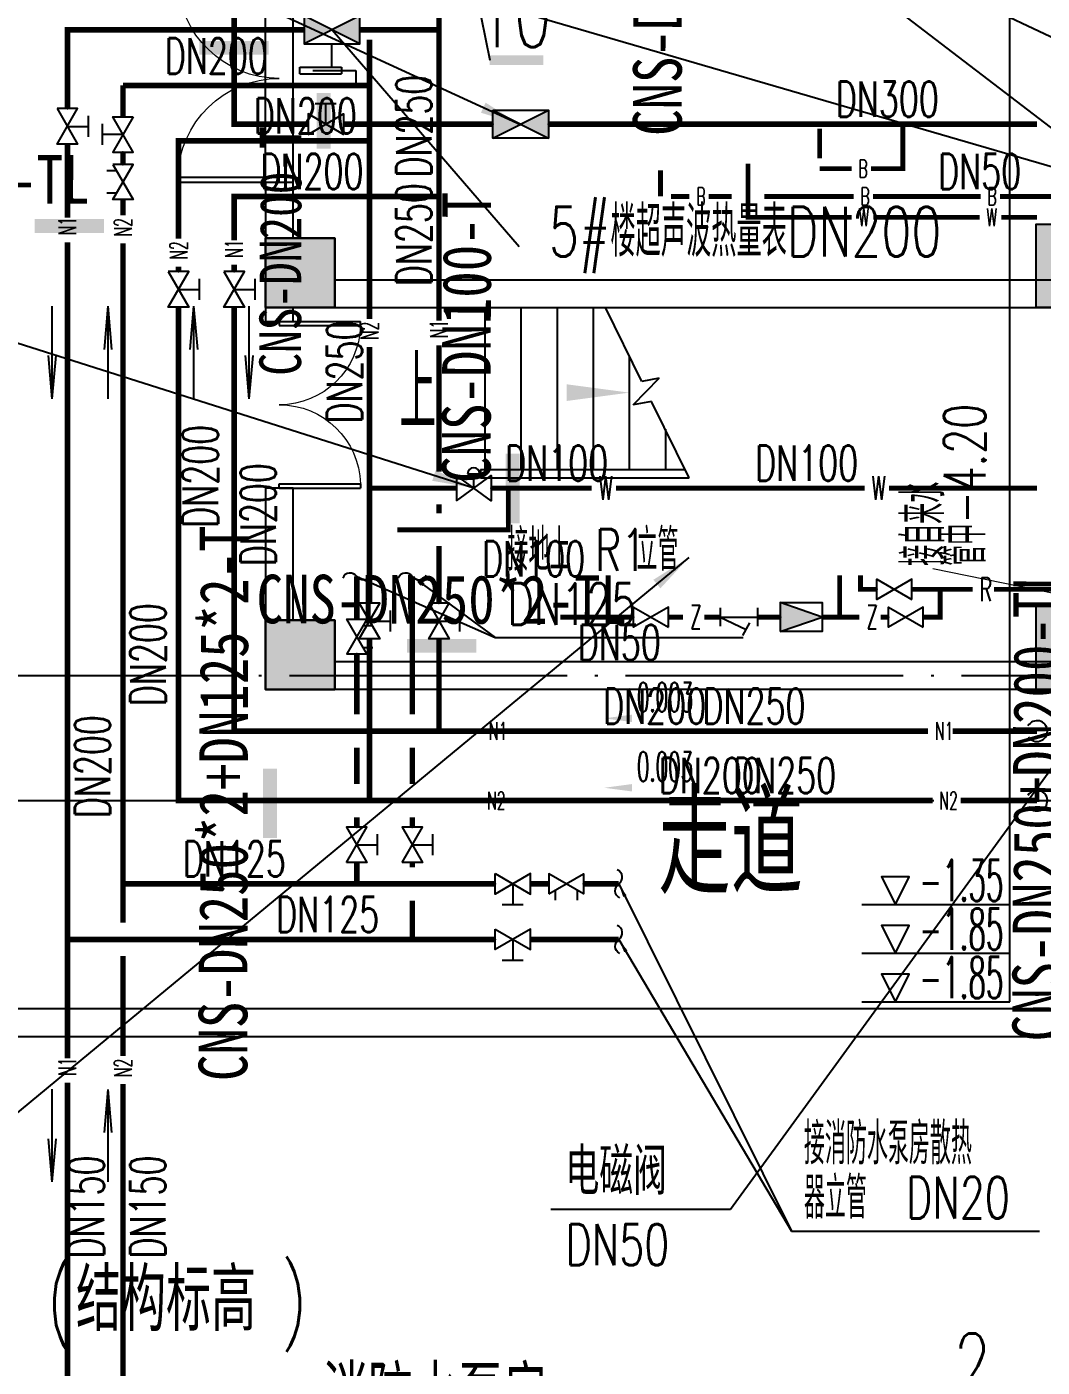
# Model space of a CAD drawing. Extents: x 179183 to 294833, y 947252 to 1004652.
# Drawn here: x 207967 to 215277, y 971689 to 981342 of the extents above; entities that cross this region are included whole.
import ezdxf
from ezdxf.enums import TextEntityAlignment as Align

# ---------------------------------------------------------------- set-up
doc = ezdxf.new("R2010")
doc.units = 0
doc.header["$LTSCALE"] = 1000
for name, pattern in [('DASH', [0.35, 0.25, -0.1]), ('DIVIDE', [1.25, 0.5, -0.25, 0, -0.25, 0, -0.25]), ('DOTE', [2.42, 2, -0.2, 0.02, -0.2])]:
    doc.linetypes.add(name, pattern=pattern)
for name, color, linetype in [('A-ANNO-IDEN', 3, 'Continuous'), ('A-ANNO-TXT', 7, 'Continuous'), ('A-COLU-CONC', 2, 'Continuous'), ('A-DOOR', 161, 'Continuous'), ('A-WALL-PATT', 252, 'Continuous'), ('a_bz', 2, 'Continuous'), ('a_shb', 2, 'Continuous'), ('a_shb_bz', 2, 'Continuous'), ('a_shg', 130, 'Continuous'), ('a_水', 6, 'Continuous'), ('a_电', 5, 'Continuous'), ('DIM-暖回水', 3, 'Continuous'), ('DIM-采暖构件', 3, 'Continuous'), ('DOOR_FIRE', 4, 'Continuous'), ('DOTE', 1, 'DOTE'), ('EQ-TH', 7, 'Continuous'), ('PIPE-安全阀泄水管', 3, 'Continuous'), ('PIPE-暖供水', 3, 'Continuous'), ('PIPE-暖回水', 2, 'DASH'), ('PIPE-自来水管', 3, 'Z'), ('PIPE-补水管', 44, 'B1'), ('PIPE-软化水管', 3, 'R'), ('PUB_TEXT', 7, 'Continuous'), ('SPACE', 7, 'Continuous'), ('STAIR', 2, 'Continuous'), ('TEXT-安全阀泄水管', 7, 'Continuous'), ('TEXT-暖供水', 7, 'Continuous'), ('TEXT-暖回水', 7, 'Continuous'), ('TEXT-空冷却供水', 7, 'Continuous'), ('TEXT-自来水管', 7, 'Continuous'), ('TEXT-补水管', 7, 'Continuous'), ('TEXT-软化水管', 7, 'Continuous'), ('VALUE-软化水管', 7, 'Continuous'), ('VALVE-暖供水', 7, 'Continuous'), ('VALVE-暖回水', 7, 'Continuous'), ('VALVE-空冷却供水', 7, 'Continuous'), ('VALVE-空冷热回水分区2', 7, 'Continuous'), ('WALL', 2, 'Continuous'), ('抗震支吊架', 2, 'Continuous'), ('结构柱子', 253, 'Continuous')]:
    doc.layers.add(name, color=color, linetype=linetype)
doc.styles.add('_TCH_DIM', font='SIMPLEX', dxfattribs={"bigfont": 'GBCBIG'})
doc.styles.add('_TCH_SPACE', font='SIMPLEX', dxfattribs={"height": 5, "bigfont": 'GBCBIG'})
doc.styles.add('_THVAC_DIM', font='simplex.shx', dxfattribs={"width": 0.7, "height": 3, "bigfont": 'gbcbig.shx'})
doc.styles.add('_THVAC_PIPEDN', font='simplex.shx', dxfattribs={"width": 0.7, "height": 3, "bigfont": 'gbcbig.shx'})
doc.styles.add('_THVAC_PIPETEXT', font='simplex.shx', dxfattribs={"width": 0.7, "height": 1.5, "bigfont": 'gbcbig.shx'})
doc.styles.add('A_DIM', font='simplex.shx', dxfattribs={"width": 0.7, "bigfont": 'gbcbig.shx'})
doc.styles.add('HZ', font='simplex.shx', dxfattribs={"width": 0.8, "bigfont": 'gbcbig.shx'})
doc.styles.add('kzcad', font='', dxfattribs={"width": 0.8})
doc.styles.get("Standard").update_dxf_attribs({"font": 'simplex.shx', "width": 0.7, "bigfont": 'gbcbig.shx'})
doc.styles.get('kzcad').set_extended_font_data('SimSun')
doc.linetypes.add('B1', pattern='A,2,-0.1,[" B",_THVAC_PIPETEXT,S=0.1,R=0,X=-0.1,Y=-0.08],-0.2', length=2.3)
doc.linetypes.add('R', pattern='A,2,-0.1,[" R",_THVAC_PIPETEXT,S=0.1,R=0,X=-0.05,Y=-0.08],-0.2', length=2.3)
doc.linetypes.add('Z', pattern='A,2,-0.1,[" Z",_THVAC_PIPETEXT,S=0.1,R=0,X=-0.1,Y=-0.08],-0.2', length=2.3)

# ---------------------------------------------------------------- blocks, each defined once
blk = doc.blocks.new('$DorLib2D$00000002')
for p, q in [((-0.5, 0), (-0.5, 0.4875)), ((-0.475, 0.4875), (-0.5, 0.4875)), ((-0.475, 0), (-0.475, 0.4875)), ((0.475, 0), (0.475, 0.4875)), ((0.475, 0.4875), (0.5, 0.4875)), ((0.5, 0), (0.5, 0.4875)), ((-0.5, 0), (-0.475, 0)), ((0.5, 0), (0.475, 0))]:
    blk.add_line(p, q)
at = {"lineweight": 13}
for centre, start, end in [((-0.4875, 0), 0, 88.53072), ((0.4875, 0), 91.46928, 180)]:
    blk.add_arc(centre, 0.4875, start, end, dxfattribs=at)
blk = doc.blocks.new('A$C325A3371')
at = {"layer": 'A-WALL-PATT'}
for points in [[(21607.1, 22367.9), (22107.1, 22367.9), (22107.1, 22867.9), (21607.1, 22867.9)], [(21607.1, 19617.9), (22107.1, 19617.9), (22107.1, 20117.9), (21607.1, 20117.9)]]:
    blk.add_hatch(color=256, dxfattribs=at).paths.add_polyline_path(points)
at = {"layer": '结构柱子'}
h = blk.add_hatch(color=6, dxfattribs=at)
h.dxf.hatch_style = 1
h.paths.add_polyline_path([(28007, 22367.9), (27157, 22367.9), (27157, 22967.9), (28007, 22967.9)])
h = blk.add_hatch(color=6, dxfattribs=at)
h.dxf.hatch_style = 1
h.paths.add_polyline_path([(21607.1, 22867.9), (21607.1, 22367.9), (22107.1, 22367.9), (22107.1, 22867.9)])
h = blk.add_hatch(color=6, dxfattribs=at)
h.dxf.hatch_style = 1
h.paths.add_polyline_path([(28007.1, 19617.9), (27157.1, 19617.9), (27157.1, 20217.9), (28007.1, 20217.9)])
h = blk.add_hatch(color=6, dxfattribs=at)
h.dxf.hatch_style = 1
h.paths.add_polyline_path([(21607.1, 19617.9), (22107.1, 19617.9), (22107.1, 20117.9), (21607.1, 20117.9)])
at = {"layer": 'A-ANNO-IDEN'}
blk.add_lwpolyline([(23057.1, 21755.4, 0, 0, 0), (24227.1, 21755.4, 0, 120, 0), (23777.1, 21755.4, 0, 0, 0)], format="xyseb", dxfattribs=at)
at = {"layer": 'A-COLU-CONC'}
for p, q in [((22107.1, 22867.9), (21607.1, 22867.9)), ((21607.1, 22867.9), (21607.1, 22367.9)), ((22107.1, 22367.9), (22107.1, 22867.9)), ((21607.1, 22367.9), (22107.1, 22367.9)), ((22107.1, 20117.9), (21607.1, 20117.9)), ((21607.1, 20117.9), (21607.1, 19617.9)), ((22107.1, 19617.9), (22107.1, 20117.9)), ((21607.1, 19617.9), (22107.1, 19617.9))]:
    blk.add_line(p, q, dxfattribs=at)
at = {"layer": 'DOOR_FIRE'}
for p, q in [((21607.1, 23267.9), (21607.1, 24767.9)), ((21807.1, 23267.9), (21807.1, 24767.9))]:
    blk.add_line(p, q, dxfattribs=at)
at = {"layer": 'DOTE'}
for p, q in [((0, 19717.9), (34006.4, 19717.9)), ((0, 18817.9), (34006.4, 18817.9))]:
    blk.add_line(p, q, dxfattribs=at)
at = {"layer": 'STAIR'}
for p, q in [((23187.1, 22367.9), (24055.7, 22367.9)), ((23187.1, 22367.9), (23187.1, 21202.9)), ((23447.1, 22367.9), (23447.1, 21202.9)), ((23707.1, 22367.9), (23707.1, 21202.9)), ((23967.1, 22367.9), (23967.1, 21202.9)), ((24317.4, 21836), (24055.7, 22367.9)), ((24227.1, 22019.7), (24227.1, 21202.9)), ((24255.5, 21666.5), (24441.7, 21860.6)), ((24441.7, 21860.6), (24317.4, 21836)), ((24387.9, 21692.7), (24255.5, 21666.5)), ((24658.4, 21142.9), (24387.9, 21692.7)), ((24487.1, 21491.2), (24487.1, 21202.9)), ((23157.1, 21202.9), (24628.9, 21202.9)), ((23157.1, 21202.9), (23157.1, 21142.9)), ((23157.1, 21142.9), (24658.4, 21142.9)), ((23187.1, 21142.9), (24658.4, 21142.9))]:
    blk.add_line(p, q, dxfattribs=at)
at = {"layer": 'WALL'}
for p, q in [((21807.1, 23267.9), (21607.1, 23267.9)), ((21607.1, 23267.9), (21607.1, 22867.9)), ((21807.1, 22867.9), (21807.1, 23267.9)), ((22107.1, 22567.9), (28007.1, 22567.9)), ((21607.1, 22367.9), (21607.1, 22267.9)), ((21807.1, 22267.9), (21807.1, 22367.9)), ((22107.1, 22367.9), (27807.1, 22367.9)), ((21607.1, 22267.9), (21807.1, 22267.9)), ((21807.1, 21067.9), (21607.1, 21067.9)), ((21607.1, 21067.9), (21607.1, 20117.9)), ((21807.1, 20117.9), (21807.1, 21067.9)), ((27807.1, 19817.9), (22107.1, 19817.9)), ((27907.1, 19617.9), (22107.1, 19617.9)), ((28407.1, 17317.9), (13907.1, 17317.9)), ((13907.1, 17117.9), (28407.1, 17117.9))]:
    blk.add_line(p, q, dxfattribs=at)
at = {"layer": '结构柱子', "color": 6}
for points in [[(28007, 22367.9), (27157, 22367.9), (27157, 22967.9), (28007, 22967.9)], [(22107.1, 22367.9), (21607.1, 22367.9), (21607.1, 22867.9), (22107.1, 22867.9)], [(28007.1, 19617.9), (27157.1, 19617.9), (27157.1, 20217.9), (28007.1, 20217.9)], [(22107.1, 19617.9), (21607.1, 19617.9), (21607.1, 20117.9), (22107.1, 20117.9)]]:
    blk.add_lwpolyline(points, close=True, dxfattribs=at)
at = {"layer": 'A-DOOR', "xscale": 1200, "yscale": -1200, "zscale": 200.0000000010477, "rotation": 89.99999999993452}
blk.add_blockref('$DorLib2D$00000002', (21707.1, 21667.9), dxfattribs=at)
at = {"layer": 'DOOR_FIRE', "xscale": -1500, "yscale": 1500, "zscale": 200, "rotation": 89.9999999999331}
blk.add_blockref('$DorLib2D$00000002', (21707.1, 24017.9), dxfattribs=at)
at = {"layer": 'A-ANNO-TXT', "color": 7, "style": 'A_DIM', "width": 0.7}
blk.add_text('上', height=525, dxfattribs=at).set_placement((22572.6, 21492.9))
at = {"layer": 'A-ANNO-TXT', "color": 1, "style": '_TCH_DIM', "width": 0.705882}
for s, p in [('(', (20034, 14997.8)), (')', (21718.4, 14997.8))]:
    blk.add_text(s, height=450, dxfattribs=at).set_placement(p)
at = {"layer": 'A-ANNO-TXT', "color": 1, "style": '_TCH_DIM'}
blk.add_text('结构标高', height=450, dxfattribs=at).set_placement((20244, 14997.8))
at = {"layer": 'PUB_TEXT', "color": 1}
for s, height, p in [('走道', 723.4, (24436.4, 18146.2)), ('消防水泵房', 450, (22020.2, 14295.5))]:
    blk.add_text(s, height=height, dxfattribs=at).set_placement(p)
at = {"layer": 'SPACE', "color": 1, "style": '_TCH_SPACE', "width": 0.705882}
blk.add_text('2', height=450, dxfattribs=at).set_placement((26559.5, 14529.5))
blk = doc.blocks.new('流向')
at = {"layer": 'a_bz', "color": 3}
for q in [(0, 0), (533, 41), (533, -41)]:
    blk.add_line((1000, 0), q, dxfattribs=at)
blk = doc.blocks.new('$VALVE$00000847')
blk.add_lwpolyline([(-43.8, 103.1), (43.8, 103.1, 1)], format="xyb", close=True)
blk.add_lwpolyline([(0, 0), (0, 103)])
blk.add_lwpolyline([(-124.8, -91.2), (124.8, 91.2), (124.8, -91.2), (-124.8, 91.2)], close=True)
for p in [(-124.8, 0), (125.6, 0)]:
    blk.add_point(p)
blk = doc.blocks.new('$VALVE$00000831')
h = blk.add_hatch(color=256)
h.paths.add_polyline_path([(0, 0), (-300, 150), (-300, -150)])
h.paths.add_polyline_path([(0, 0), (300, -150), (300, 150)])
for p, q in [((-300, -150), (300, 150)), ((-300, 150), (300, -150))]:
    blk.add_line(p, q)
blk.add_lwpolyline([(-300, 150), (300, 150), (300, -150), (-300, -150)], close=True)
for p in [(-300, 0), (300, 0)]:
    blk.add_point(p)
blk = doc.blocks.new('$VALVE$00000913')
for points in [[(-75.6, 148.6), (75.6, 148.6)], [(0, 0), (0, 148.6)]]:
    blk.add_lwpolyline(points)
blk.add_lwpolyline([(-127.8, -73.8), (127.8, 73.8), (127.8, -73.8), (-127.8, 73.8)], close=True)
for p in [(-127.8, 0), (127.8, 0)]:
    blk.add_point(p)
blk = doc.blocks.new('$VALVE$00000295')
blk.add_lwpolyline([(-125.2, 72.3), (-125.2, -72.3), (125.2, 72.3), (125.2, -72.3), (-125.2, 72.3)])
for p in [(-125.2, 0), (125.2, 0)]:
    blk.add_point(p)
blk = doc.blocks.new('$VALVE$00000822')
blk.add_hatch(color=256).paths.add_polyline_path([(125.3, -0.1), (-125.2, 87.2), (-125.2, -87.4)])
blk.add_lwpolyline([(-125.2, -87.4), (125.3, -0.1), (-125.2, 87.2)], close=True)
blk.add_lwpolyline([(-125.2, 87.2), (125.3, 87.2), (125.3, -87.4), (-125.2, -87.4)])
for p in [(-124.8, -0.1), (125.3, -0.1)]:
    blk.add_point(p)
blk = doc.blocks.new('$VALVE$00000797')
for p, q in [((-250, 122), (-250, -122)), ((-250, 0), (250, 0)), ((-250, 0), (92, -167)), ((250, -122), (250, 122)), ((49, -247), (141, -75))]:
    blk.add_line(p, q)
for p in [(-250, 0), (250, 0)]:
    blk.add_point(p)
blk = doc.blocks.new('$VALVE$00000929')
blk.add_lwpolyline([(-125.2, -72.3), (125.2, 72.3), (125.2, -72.3), (-125.2, 72.3)], close=True)
for points in [[(-79.9, -46.1), (-79.9, -116.3)], [(79.9, -46.1), (79.9, -116.3)]]:
    blk.add_lwpolyline(points)
for p in [(-125.2, 0), (125.2, 0)]:
    blk.add_point(p)
blk = doc.blocks.new('$ThvacSys$00000040')
at = {"elevation": 0}
blk.add_lwpolyline([(6.9, -100.6, -0.575183), (0.2, 0, 0.604745), (-10.9, 100.6, 16.924828)], format="xyb", dxfattribs=at)

msp = doc.modelspace()

# ---------------------------------------------------------------- hatches: boundary and pattern name
at = {"layer": 'PIPE-安全阀泄水管', "linetype": 'Continuous'}
for points in [[(213159.3, 979970.1), (213141.8, 979970.1), (213141.8, 979952.6)], [(213159.3, 979970.1), (213159.3, 979952.6), (213141.8, 979952.6)]]:
    msp.add_hatch(color=256, dxfattribs=at).paths.add_polyline_path(points)
at = {"layer": 'PIPE-安全阀泄水管'}
for points in [[(211433.9, 977720.1), (211433.9, 977702.6), (211451.4, 977702.6)], [(211433.9, 977720.1), (211451.4, 977720.1), (211451.4, 977702.6)]]:
    msp.add_hatch(color=256, dxfattribs=at).paths.add_polyline_path(points)
at = {"layer": 'PIPE-暖供水', "linetype": 'Continuous'}
for points in [[(208259, 981320.1), (208259, 981340.1), (208239, 981340.1)], [(208259, 981320.1), (208239, 981320.1), (208239, 981340.1)], [(209459, 980120.1), (209459, 980140.1), (209439, 980140.1)], [(209459, 980120.1), (209439, 980120.1), (209439, 980140.1)], [(210934, 980120.1), (210934, 980100.1), (210954, 980100.1)], [(210934, 980120.1), (210954, 980120.1), (210954, 980100.1)], [(209459, 976270.1), (209459, 976250.1), (209439, 976250.1)], [(209459, 976270.1), (209439, 976270.1), (209439, 976250.1)], [(210934, 976270.1), (210914, 976270.1), (210914, 976250.1)], [(210934, 976270.1), (210934, 976250.1), (210914, 976250.1)]]:
    msp.add_hatch(color=256, dxfattribs=at).paths.add_polyline_path(points)
at = {"layer": 'PIPE-暖回水', "linetype": 'DASH'}
for points in [[(209459, 980640.8), (209439, 980640.8), (209439, 980620.8)], [(209459, 980640.8), (209459, 980620.8), (209439, 980620.8)], [(209059, 980520.1), (209059, 980540.1), (209039, 980540.1)], [(209059, 980520.1), (209039, 980520.1), (209039, 980540.1)], [(210434, 980520.1), (210434, 980500.1), (210454, 980500.1)], [(210434, 980520.1), (210454, 980520.1), (210454, 980500.1)], [(209059, 975770.1), (209039, 975770.1), (209039, 975750.1)], [(209059, 975770.1), (209059, 975750.1), (209039, 975750.1)], [(210434, 975770.1), (210414, 975770.1), (210414, 975750.1)], [(210434, 975770.1), (210434, 975750.1), (210414, 975750.1)]]:
    msp.add_hatch(color=256, dxfattribs=at).paths.add_polyline_path(points)
at = {"layer": 'PIPE-自来水管'}
for points in [[(214542.8, 977091.3), (214542.8, 977073.8), (214560.3, 977073.8)], [(214542.8, 977091.3), (214560.3, 977091.3), (214560.3, 977073.8)]]:
    msp.add_hatch(color=256, dxfattribs=at).paths.add_polyline_path(points)
at = {"layer": 'PIPE-补水管'}
for points in [[(214273.5, 980320.1), (214291, 980320.1), (214291, 980302.6)], [(214273.5, 980320.1), (214273.5, 980302.6), (214291, 980302.6)]]:
    msp.add_hatch(color=256, dxfattribs=at).paths.add_polyline_path(points)
at = {"layer": 'PIPE-软化水管'}
for points in [[(213969.3, 977291.3), (213951.8, 977291.3), (213951.8, 977273.8)], [(213969.3, 977291.3), (213969.3, 977273.8), (213951.8, 977273.8)]]:
    msp.add_hatch(color=256, dxfattribs=at).paths.add_polyline_path(points)

# ---------------------------------------------------------------- linework, layer by layer
at = {"layer": 'a_bz'}
for p, q in [((211184, 981670.1), (211299.9, 981101.6)), ((210164.5, 981320.1, -1000), (211511.2, 979758.8, -11941.8))]:
    msp.add_line(p, q, dxfattribs=at)
at = {"layer": 'a_bz', "linetype": 'DIVIDE'}
msp.add_line((210162.5, 981052.2), (210162.5, 981220.1, -2000), dxfattribs=at)
at = {"layer": 'a_bz', "lineweight": 0}
msp.add_line((216181.8, 977091.3), (214490.2, 977438.6), dxfattribs=at)
at = {"layer": 'a_bz', "const_width": 70}
msp.add_lwpolyline([(211685.5, 981101.6), (211299.9, 981101.6)], dxfattribs=at)
at = {"layer": 'a_shb'}
for p, q in [((209933.5, 981052.2), (210233.5, 981052.2)), ((209933.5, 981002.2), (209933.5, 981052.2)), ((209933.5, 981002.2), (210233.5, 981002.2)), ((210027, 981027.2), (210336.5, 981027.2)), ((210233.5, 981052.2), (210233.5, 981002.2)), ((210336.5, 981027.2), (210336.5, 980920.1, -90))]:
    msp.add_line(p, q, dxfattribs=at)
for centre in [(215239.5, 976270.1), (215239.5, 975770.1)]:
    msp.add_arc(centre, 75, 214.1936, 150.52076, dxfattribs=at)
at = {"layer": 'a_shb_bz', "extrusion": (5.6654e-17, -0.30841, 0.951253)}
for p, q in [((215045.3, 974320.4, -227), (215045.3, 981670.1, 948.4)), ((213978.8, 975020.4), (215045.3, 975020.4)), ((213978.8, 974670.4), (215045.3, 974670.4)), ((213978.8, 974320.4), (215045.3, 974320.4))]:
    msp.add_line(p, q, dxfattribs=at)
at = {"layer": 'a_shb_bz'}
for points in [[(214219.8, 975020.4), (214319.8, 975220.4), (214119.8, 975220.4)], [(214219.8, 974670.4), (214319.8, 974870.4), (214119.8, 974870.4)], [(214219.8, 974320.4), (214319.8, 974520.4), (214119.8, 974520.4)]]:
    msp.add_lwpolyline(points, close=True, dxfattribs=at)
at = {"layer": 'a_电'}
for p, q in [((220484, 978835), (206717.5, 985348)), ((216834, 979470.1), (210005.9, 984705.2)), ((211525.6, 980634), (206717.5, 982848)), ((220484, 978835), (206717.5, 982848)), ((211184, 978020.1), (206407.5, 979535.5)), ((212734, 977520.1), (207499, 973192)), ((216282, 977291.3), (213033, 972825.5)), ((213033, 972825.5), (211740.3, 972825.5))]:
    msp.add_line(p, q, dxfattribs=at)
for points in [[(211525.6, 980634, 0, 80, 0), (211253.1, 980759.5, 0, 0, 0)], [(211184, 978020.1, 0, 80, 0), (210898, 978110.8, 0, 0, 0)], [(212734, 977520.1, 0, 80, 0), (212502.8, 977329, 0, 0, 0)]]:
    msp.add_lwpolyline(points, format="xyseb", dxfattribs=at)
at = {"layer": 'DIM-暖回水'}
for points in [[(212764, 976362, 0, 0, 0), (212124, 976362, 0, 53.3, 0), (212324, 976362, 0, 0, 0)], [(212764, 975862, 0, 0, 0), (212124, 975862, 0, 53.3, 0), (212324, 975862, 0, 0, 0)]]:
    msp.add_lwpolyline(points, format="xyseb", dxfattribs=at)
at = {"layer": 'DIM-采暖构件'}
for p, q in [((210341.6, 977384.1), (211337.5, 976945)), ((210742.1, 977383.7), (211337.5, 976945)), ((211337.5, 976945), (213124.9, 976945)), ((212228.3, 975170.4), (213471.5, 972670)), ((212228.5, 974770.1), (213471.5, 972670)), ((213471.5, 972670), (215258.8, 972670))]:
    msp.add_line(p, q, dxfattribs=at)
for points in [[(210341.6, 977384.1, 0, 26.7, 0), (210433.1, 977343.7, 0, 0, 0)], [(210742.1, 977383.7, 0, 26.7, 0), (210822.6, 977324.4, 0, 0, 0)], [(212228.3, 975170.4, 0, 26.7, 0), (212272.8, 975080.9, 0, 0, 0)], [(212228.5, 974770.1, 0, 26.7, 0), (212279.4, 974684.1, 0, 0, 0)]]:
    msp.add_lwpolyline(points, format="xyseb", dxfattribs=at)
at = {"layer": 'PIPE-安全阀泄水管', "linetype": 'Continuous', "const_width": 35}
for points in [[(213159.3, 979970.1), (213159.3, 980357.6)], [(213159.3, 979970.1), (213905.7, 979970.1)], [(214062.3, 979970.1), (214826.7, 979970.1)], [(214983.3, 979970.1), (215239.5, 979970.1)]]:
    msp.add_lwpolyline(points, dxfattribs=at)
at = {"layer": 'PIPE-安全阀泄水管', "const_width": 35}
for points in [[(210434, 978020.1), (211058.8, 978020.1)], [(211309.2, 978020.1), (211433.9, 978020.1)], [(211433.9, 978020.1), (211433.9, 977720.1)], [(211433.9, 978020.1), (212033.5, 978020.1)], [(212208.9, 978020.1), (213998.5, 978020.1)], [(214173.9, 978020.1), (215239.5, 978020.1)], [(210633.6, 977720.1), (211433.9, 977720.1)]]:
    msp.add_lwpolyline(points, dxfattribs=at)
at = {"layer": 'PIPE-暖供水', "linetype": 'Continuous', "const_width": 40}
for points in [[(210934, 982719.4), (210934, 980760.8)], [(210934, 981552.6), (210934, 981320.1)], [(209964.5, 981320.1), (208259, 981320.1)], [(208259, 981320.1), (208259, 980752.8)], [(210934, 981320.1), (210364.5, 981320.1)], [(210934, 981320.1), (210934, 980120.1)], [(208259, 980497.2), (208259, 979967.2)], [(210934, 980520.8), (210934, 979225.2)], [(210934, 980120.1), (209459, 980120.1)], [(209459, 980120.1), (209459, 979804.5)], [(208259, 979790.8), (208259, 973913.7)], [(209459, 979628.2), (209459, 979578.8)], [(209459, 979323.2), (209459, 976270.1)], [(210934, 979048.8), (210934, 978137.6)], [(210934, 977902.6), (210934, 977837.6)], [(210934, 977602.6), (210934, 977190.8)], [(210742, 976390.1), (210742, 977383.5)], [(210934, 976935.2), (210934, 976270.1)], [(209459, 976270.1), (211243.6, 976270.1)], [(210934, 976270.1), (214455.6, 976270.1)], [(211419.9, 976270.1), (214455.6, 976270.1)], [(214631.9, 976270.1), (215239.5, 976270.1)], [(214631.9, 976270.1), (215239.5, 976270.1)], [(210742, 975890.1), (210742, 976150.1)], [(210742, 975579.3), (210742, 975650.1)], [(210742, 975290.1), (210742, 975323.7)], [(210742, 974770.1), (210742, 975050.1)], [(208259, 974770.1), (211337.7, 974770.1)], [(211593.3, 974770.1), (212228.5, 974770.1)], [(208259, 973737.3), (208259, 971230.2)]]:
    msp.add_lwpolyline(points, dxfattribs=at)
at = {"layer": 'PIPE-暖回水', "linetype": 'DASH', "const_width": 40}
for points in [[(209459, 980640.8), (209459, 987719.6)], [(210434, 981249), (210434, 980920.1)], [(210434, 980920.1), (208659, 980920.1)], [(208659, 980920.1), (208659, 980694.3)], [(210434, 980920.1), (210434, 980520.1)], [(209459, 980640.8), (209991.7, 980640.8)], [(210247.3, 980640.8), (211321.5, 980640.8)], [(210434, 980640.8), (210434, 979237.9)], [(211721.5, 980640.8), (215239.5, 980640.8)], [(210434, 980520.1), (209059, 980520.1)], [(209059, 980520.1), (209059, 979817.2)], [(208659, 980438.7), (208659, 980349.7)], [(208659, 980099.3), (208659, 979983.9)], [(208659, 979782.1), (208659, 974890.1)], [(209059, 979615.4), (209059, 979578.8)], [(209059, 979323.2), (209059, 975770.1)], [(210434, 979036.1), (210434, 977190.8)], [(210342, 977076.7), (210342, 977383.5)], [(210434, 976935.2), (210434, 975770.1)], [(210342, 976390.1), (210342, 976826.3)], [(210342, 975890.1), (210342, 976150.1)], [(209059, 975770.1), (211230.9, 975770.1)], [(210434, 975770.1), (214487.4, 975770.1)], [(211432.7, 975770.1), (214487.4, 975770.1)], [(214689.2, 975770.1), (215239.5, 975770.1)], [(214689.2, 975770.1), (215239.5, 975770.1)], [(210342, 975579.3), (210342, 975650.1)], [(210342, 975170.1), (210342, 975323.7)], [(208659, 975170.1), (211337.7, 975170.1)], [(211593.3, 975170.1), (211724.3, 975170.1)], [(211974.7, 975170.1), (212228.5, 975170.1)], [(208659, 974650.1), (208659, 973930.4)], [(208659, 973728.6), (208659, 971246.9)]]:
    msp.add_lwpolyline(points, dxfattribs=at)
at = {"layer": 'PIPE-自来水管', "const_width": 35}
for points in [[(213819, 977391.7), (213819, 977091.3)], [(214542.8, 977291.3), (214542.8, 977091.3)], [(212335.4, 977091.3), (211808.8, 977091.3)], [(212691.9, 977091.3), (212585.8, 977091.3)], [(212959.7, 977091.3), (212844.7, 977091.3)], [(213391.6, 977091.3), (213230.7, 977091.3)], [(213819, 977091.3), (213691.7, 977091.3)], [(213960.8, 977091.3), (213819, 977091.3)], [(214170, 977091.3), (214113.5, 977091.3)], [(214542.8, 977091.3), (214420.4, 977091.3)]]:
    msp.add_lwpolyline(points, dxfattribs=at)
at = {"layer": 'PIPE-补水管', "const_width": 35}
for points in [[(213674.7, 980395.1), (213674.7, 980609.5)], [(214273.5, 980320.1), (214273.5, 980640.8)], [(212529.4, 980120.1), (212529.4, 980307.9)], [(213904.7, 980320.1), (213674.7, 980320.1)], [(214273.5, 980320.1), (214044.3, 980320.1)], [(212604.4, 980120.1), (212737.2, 980120.1)], [(212876.8, 980120.1), (213041.8, 980120.1)], [(213276.8, 980120.1), (213918.7, 980120.1)], [(214058.3, 980120.1), (214833.2, 980120.1)], [(214972.8, 980120.1), (215984, 980120.1)]]:
    msp.add_lwpolyline(points, dxfattribs=at)
at = {"layer": 'PIPE-软化水管', "const_width": 35}
for points in [[(213969.3, 977391.7), (213969.3, 977291.3)], [(214087, 977291.3), (213969.3, 977291.3)], [(214776.5, 977291.3), (214337.3, 977291.3)], [(216157.2, 977291.3), (214929.2, 977291.3)]]:
    msp.add_lwpolyline(points, dxfattribs=at)
at = {"layer": '抗震支吊架', "color": 2, "const_width": 100}
for points in [[(209209, 981190.8), (209709, 981190.8)], [(210104.5, 980465.5), (210104.5, 980865.5)], [(208022.5, 979908), (208522.5, 979908)], [(211465, 977767), (211465, 978267)], [(210704, 976884), (211204, 976884)], [(209717.5, 975500), (209717.5, 976000)]]:
    msp.add_lwpolyline(points, dxfattribs=at)

# ---------------------------------------------------------------- block references
at = {"layer": 'a_shg', "yscale": 0.6666666666666665, "zscale": 0.6666666666666665}
for p, xscale, rotation in [((208150.1, 979330.4, -2000), -0.6666666666666665, 90), ((208550.1, 978663.7, -2000), 0.6666666666666665, 90.00000000000001), ((209168, 978663.7, -2000), -0.6666666666666665, 270), ((209568, 979330.4, -2000), 0.6666666666666665, 270), ((208150.1, 973690.4, -2000), -0.6666666666666665, 90), ((208550.1, 973023.7, -2000), 0.6666666666666665, 90.00000000000001)]:
    msp.add_blockref('流向', p, dxfattribs=dict(at, xscale=xscale, rotation=rotation))
at = {"layer": 'a_水'}
msp.add_blockref('A$C325A3371', (188077, 956952.2), dxfattribs=at)
at = {"layer": 'EQ-TH'}
for p, rotation in [((210342, 977383.5), 90), ((210742, 977383.5), 90), ((212228.5, 975170.1), 359.9999999999977), ((212228.5, 974770.1), 359.9999999999979)]:
    msp.add_blockref('$ThvacSys$00000040', p, dxfattribs=dict(at, rotation=rotation))
at = {"layer": 'VALUE-软化水管', "linetype": 'Continuous', "rotation": 179.9999636700477}
msp.add_blockref('$VALVE$00000295', (214212.2, 977291.3), dxfattribs=at)
at = {"layer": 'VALVE-暖供水'}
for p, rotation in [((208259, 980625), 270.0000000000002), ((209059, 979451), 270), ((209459, 979451), 270)]:
    msp.add_blockref('$VALVE$00000913', p, dxfattribs=dict(at, rotation=rotation))
at = {"layer": 'VALVE-暖供水', "linetype": 'Continuous'}
for p, rotation in [((212460.6, 977091.3), 180.0000000000531), ((214295.2, 977091.3), 180.0000000000368)]:
    msp.add_blockref('$VALVE$00000295', p, dxfattribs=dict(at, rotation=rotation))
for name, p, xscale, yscale, zscale, rotation in [('$VALVE$00000797', (213095.2, 977091.3), 0.5420054200542005, 0.5420054200542005, 0.5420054200542005, 5.308287875248122e-11), ('$VALVE$00000822', (213541.6, 977091.3), 1.2, 1.2, 1.2, 359.999999999947)]:
    msp.add_blockref(name, p, dxfattribs=dict(at, xscale=xscale, yscale=yscale, zscale=zscale, rotation=rotation))
at = {"layer": 'VALVE-暖回水', "yscale": -1}
for p, rotation in [((208659, 980566.5), 269.9999999999997), ((210342, 975451.5), 90), ((210742, 975451.5), 90), ((211465.5, 975170.1), 359.9999999999981), ((211465.5, 974770.1), 359.9999999999984)]:
    msp.add_blockref('$VALVE$00000913', p, dxfattribs=dict(at, rotation=rotation))
at = {"layer": 'VALVE-暖回水'}
for p, rotation in [((208659, 980224.5), 269.9999999999997), ((210342, 976951.5), 90), ((211849.5, 975170.1), 359.9999999999981)]:
    msp.add_blockref('$VALVE$00000929', p, dxfattribs=dict(at, rotation=rotation))
at = {"layer": 'VALVE-空冷却供水', "linetype": 'Continuous', "rotation": 359.9999970805367}
msp.add_blockref('$VALVE$00000847', (211184, 978020.1), dxfattribs=at)
at = {"layer": 'VALVE-空冷热回水分区2', "linetype": 'Continuous', "xscale": 0.6666666666666665, "yscale": -0.6666666666666665, "zscale": 0.6666666666666665, "rotation": 180}
msp.add_blockref('$VALVE$00000831', (210164.5, 981320.1), dxfattribs=at)
at = {"layer": 'VALVE-空冷热回水分区2', "linetype": 'Continuous'}
msp.add_blockref('$VALVE$00000913', (210119.5, 980640.8), dxfattribs=at)
at = {"layer": 'VALVE-空冷热回水分区2', "linetype": 'Continuous', "xscale": 0.6666666666666665, "yscale": 0.6666666666666665, "zscale": 0.6666666666666665}
msp.add_blockref('$VALVE$00000831', (211521.5, 980640.8), dxfattribs=at)
at = {"layer": 'VALVE-空冷热回水分区2', "linetype": 'Continuous', "rotation": 270}
for p in [(210434, 977063), (210934, 977063)]:
    msp.add_blockref('$VALVE$00000913', p, dxfattribs=at)

# ---------------------------------------------------------------- texts
at = {"layer": 'a_bz', "style": 'HZ', "width": 0.7}
for s, height, p in [('10', 450, (211473.7, 981420.5, 10941.8)), ('5#楼超声波热量表DN200', 360, (213138.6, 979866.7, -3188.3))]:
    msp.add_text(s, height=height, dxfattribs=at).set_placement(p, align=Align.MIDDLE_CENTER)
at = {"layer": 'a_bz', "lineweight": 0, "width": 0.7}
for s, p in [('管中-4.20', (214869.1, 977460.8)), ('接自来水', (214571.6, 977460.8))]:
    msp.add_text(s, height=300, rotation=90, dxfattribs=at).set_placement(p)
at = {"layer": 'a_shb_bz', "style": '_THVAC_DIM', "width": 0.494118}
for s, p in [('-1.35', (214393, 975045.9)), ('-1.85', (214393, 974695.9)), ('-1.85', (214393, 974345.9))]:
    msp.add_text(s, height=297.5, dxfattribs=at).set_placement(p)
at = {"layer": 'a_电', "color": 7, "style": '_TCH_DIM'}
msp.add_text('电磁阀', height=337.59, dxfattribs=at).set_placement((211845.3, 972930.5))
at = {"layer": 'a_电', "color": 7, "style": '_TCH_DIM', "width": 0.705882}
msp.add_text('DN50', height=297.5, dxfattribs=at).set_placement((211845.3, 972423))
at = {"layer": 'DIM-暖回水', "color": 7, "style": '_THVAC_DIM', "width": 0.494118}
for p in [(212359.4, 976408), (212359.4, 975908)]:
    msp.add_text('0.003', height=212.5, dxfattribs=at).set_placement(p)
at = {"layer": 'DIM-采暖构件', "color": 7, "width": 0.7}
for s, p in [('接地上', (211427.5, 977425)), ('R1', (212057.5, 977425)), ('立管', (212356.4, 977425)), ('DN125', (211427.5, 977035)), ('接消防水泵房散热', (213561.5, 973150)), ('器立管', (213561.5, 972760)), ('DN20', (214297.3, 972760))]:
    msp.add_text(s, height=300, dxfattribs=at).set_placement(p)
at = {"layer": 'TEXT-安全阀泄水管'}
for s, height, style, width, p in [('W', 127.5, '_THVAC_PIPETEXT', 0.576471, (213955.7, 979906.4)), ('W', 127.5, '_THVAC_PIPETEXT', 0.576471, (214876.7, 979906.4)), ('DN100', 255, '_THVAC_PIPEDN', 0.658824, (213210.2, 978072.6))]:
    msp.add_text(s, height=height, dxfattribs=dict(at, style=style, width=width)).set_placement(p)
at = {"layer": 'TEXT-安全阀泄水管', "style": '_THVAC_PIPEDN', "width": 0.658824}
for p in [(211409.5, 978072.6), (211246, 977383)]:
    msp.add_text('DN100', height=255, rotation=360, dxfattribs=at).set_placement(p)
at = {"layer": 'TEXT-暖供水', "linetype": 'Continuous', "style": '_THVAC_PIPEDN', "width": 0.658824}
for s, p in [('DN250', (210881.5, 980255.7)), ('DN250', (210881.5, 979474.5)), ('DN200', (209760, 977457.6)), ('DN200', (208566.5, 975643.1))]:
    msp.add_text(s, height=255, rotation=90, dxfattribs=at).set_placement(p)
at = {"layer": 'TEXT-暖供水', "linetype": 'Continuous'}
for s, height, style, width, p in [('DN200', 255, '_THVAC_PIPEDN', 0.658824, (209648.7, 980172.6)), ('Z', 170, '_THVAC_PIPETEXT', 0.576471, (212741.9, 977006.3)), ('Z', 170, '_THVAC_PIPETEXT', 0.576471, (214010.8, 977006.3)), ('DN200', 255, '_THVAC_PIPEDN', 0.658824, (212115.1, 976322.6)), ('DN250', 255, '_THVAC_PIPEDN', 0.658824, (212832.4, 976322.6)), ('DN125', 255, '_THVAC_PIPEDN', 0.658824, (209762.9, 974822.6))]:
    msp.add_text(s, height=height, dxfattribs=dict(at, style=style, width=width)).set_placement(p)
at = {"layer": 'TEXT-暖供水', "style": '_THVAC_PIPETEXT', "width": 0.576471}
for p in [(208322.8, 979840.8), (209522.8, 979678.2), (210997.8, 979098.8), (208322.8, 973787.3)]:
    msp.add_text('N1', height=127.5, rotation=90, dxfattribs=at).set_placement(p)
for p in [(211293.6, 976206.4), (214505.6, 976206.4), (214505.6, 976206.4)]:
    msp.add_text('N1', height=127.5, dxfattribs=at).set_placement(p)
at = {"layer": 'TEXT-暖回水', "linetype": 'DASH', "style": '_THVAC_PIPEDN', "width": 0.658824}
for s, p in [('DN200', (208960.3, 981004)), ('DN300', (213791.1, 980693.3)), ('DN200', (209600.9, 980572.6)), ('DN200', (212516.8, 975822.6)), ('DN250', (213052.8, 975822.6)), ('DN125', (209090.5, 975222.6))]:
    msp.add_text(s, height=255, dxfattribs=at).set_placement(p)
at = {"layer": 'TEXT-暖回水', "style": '_THVAC_PIPETEXT', "width": 0.576471}
for p in [(208722.8, 979832.1), (209122.8, 979665.4), (210497.8, 979086.1), (208722.8, 973778.6)]:
    msp.add_text('N2', height=127.5, rotation=90, dxfattribs=at).set_placement(p)
at = {"layer": 'TEXT-暖回水', "linetype": 'DASH', "style": '_THVAC_PIPEDN', "width": 0.658824}
for s, p in [('DN250', (210381.5, 978486.4)), ('DN200', (209343.5, 977735.1)), ('DN200', (208966.5, 976449)), ('DN150', (208523.5, 972472.5)), ('DN150', (208965, 972472.5))]:
    msp.add_text(s, height=255, rotation=90, dxfattribs=at).set_placement(p)
at = {"layer": 'TEXT-暖回水', "style": '_THVAC_PIPETEXT', "width": 0.576471}
for p in [(211280.9, 975706.4), (214537.4, 975706.4), (214537.4, 975706.4)]:
    msp.add_text('N2', height=127.5, dxfattribs=at).set_placement(p)
at = {"layer": 'TEXT-空冷却供水', "linetype": 'Continuous', "style": '_THVAC_PIPETEXT', "width": 0.576471}
for p in [(212083.5, 977935.1), (214048.5, 977935.1)]:
    msp.add_text('W', height=170, dxfattribs=at).set_placement(p)
at = {"layer": 'TEXT-自来水管', "style": '_THVAC_PIPEDN', "width": 0.658824}
msp.add_text('DN50', height=255, dxfattribs=at).set_placement((211932.7, 976781.5))
at = {"layer": 'TEXT-补水管'}
for s, height, style, width, p in [('DN50', 255, '_THVAC_PIPEDN', 0.658824, (214527.7, 980172.6)), ('B', 127.5, '_THVAC_PIPETEXT', 0.576471, (213954.7, 980256.4)), ('B', 127.5, '_THVAC_PIPETEXT', 0.576471, (212787.2, 980056.4)), ('B', 127.5, '_THVAC_PIPETEXT', 0.576471, (213968.7, 980056.4)), ('B', 127.5, '_THVAC_PIPETEXT', 0.576471, (214883.2, 980056.4))]:
    msp.add_text(s, height=height, dxfattribs=dict(at, style=style, width=width)).set_placement(p)
at = {"layer": 'TEXT-软化水管', "linetype": 'Continuous', "style": '_THVAC_PIPETEXT', "width": 0.576471}
msp.add_text('R', height=170, rotation=359.99996, dxfattribs=at).set_placement((214826.5, 977206.3))
at = {"layer": '抗震支吊架', "color": 2, "style": 'kzcad', "width": 0.8}
for s, height, rotation, p in [('CNS-DN100-TL', 350, 89.88539, (212683.2, 981699)), ('CNS-DN200-T', 300, 89.88539, (209942.6, 979727.6)), ('CNS-DN200*4-TL', 350, 359.88539, (207084.1, 980070.4)), ('CNS-DN100-T', 350, 89.88539, (211307.2, 979105.1)), ('CNS-DN250*2+DN125*2-T', 350, 89.88539, (209557.5, 975750)), ('CNS-DN250*2-TL', 350, 359.88539, (210954, 977044)), ('CNS-DN250+DN200-TL', 350, 89.88539, (215416, 975750))]:
    msp.add_text(s, height=height, rotation=rotation, dxfattribs=at).set_placement(p, align=Align.CENTER)

doc.saveas('drawing.dxf')
